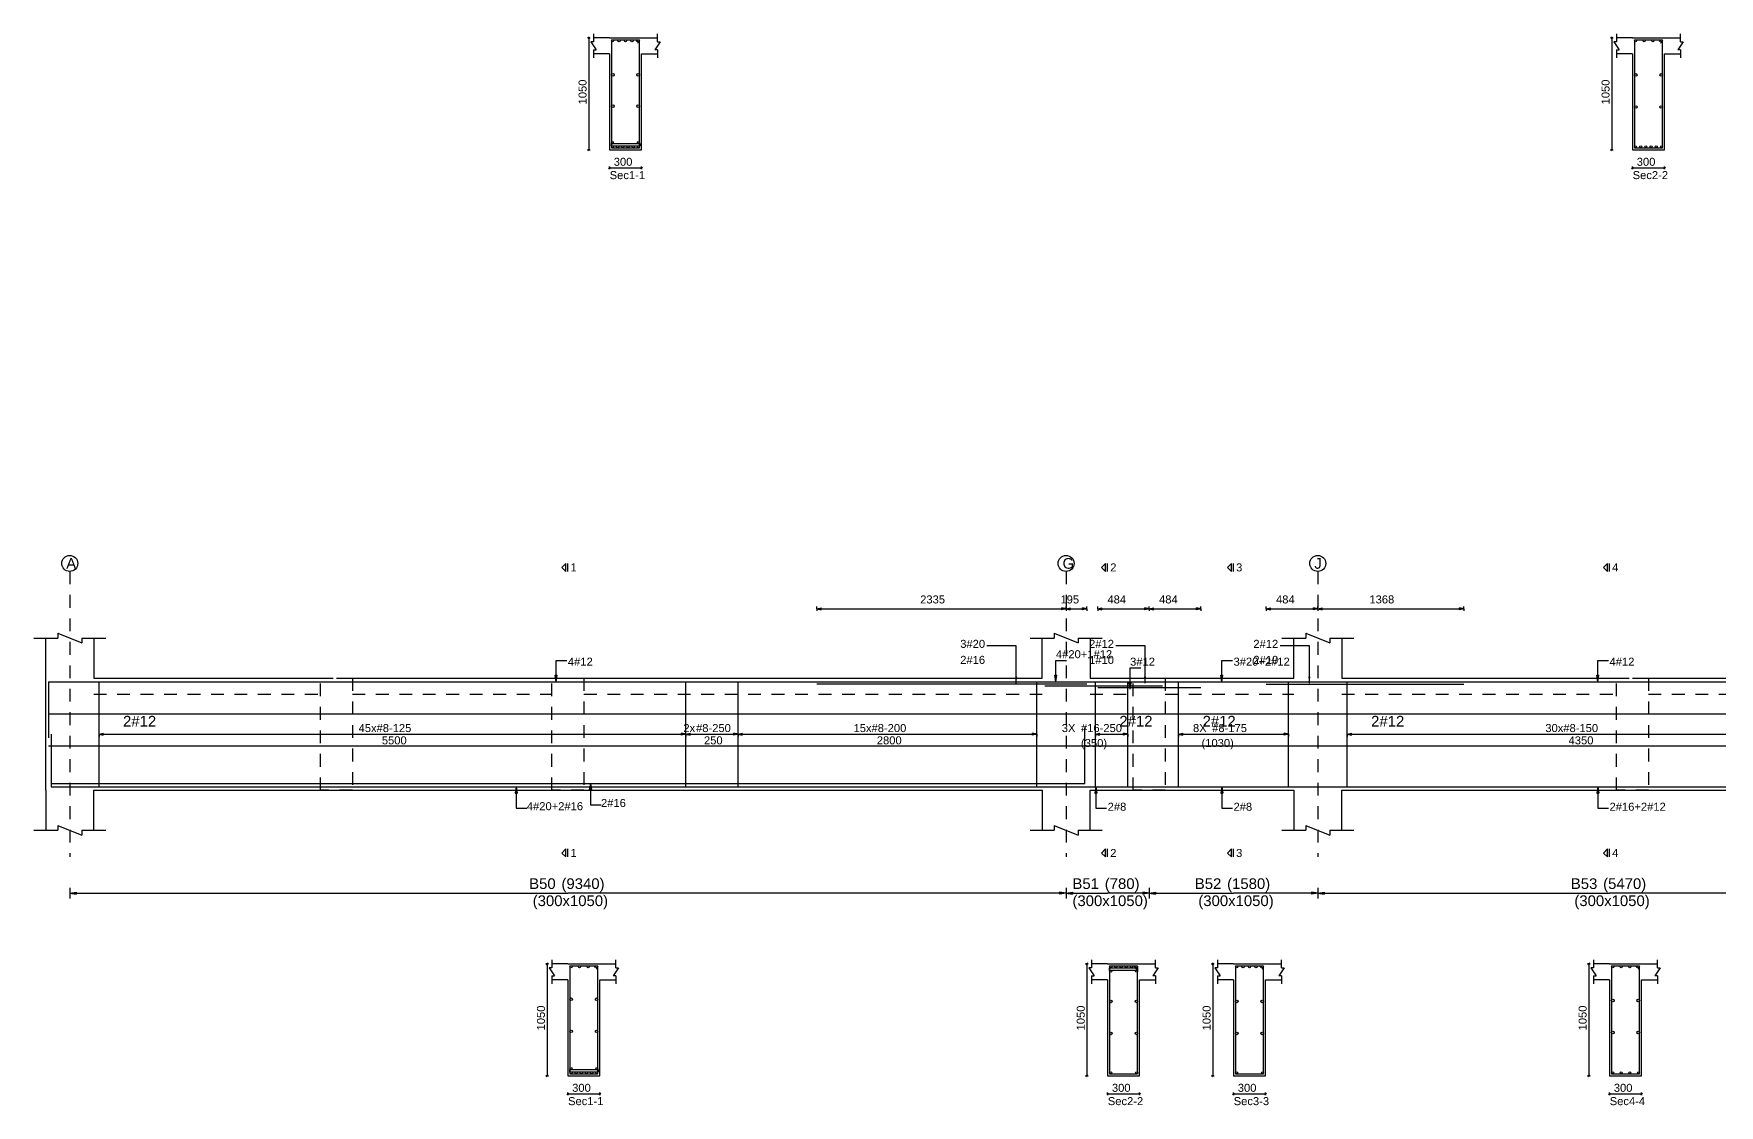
# Model space of a CAD drawing. Extents: x 0 to 98, y 3 to 248.
# Drawn here: x 0.66 to 16.46, y 173.59 to 183.63 of the extents above; entities that cross this region are included whole.
import ezdxf

# ---------------------------------------------------------------- set-up
doc = ezdxf.new("R2010")
doc.units = 0
doc.linetypes.add('ACAD_ISO02W100', pattern=[15, 12, -3])
for name, color, linetype in [('Axisline', 1, 'CONTINUOUS'), ('Axisline_Name', 2, 'CONTINUOUS'), ('Beam_bottombarlabeling', 2, 'CONTINUOUS'), ('Beam_Cross_Label', 4, 'CONTINUOUS'), ('Beam_CrossSection', 2, 'CONTINUOUS'), ('Beam_Dimensions_LS', 3, 'CONTINUOUS'), ('Beam_NameLS', 6, 'CONTINUOUS'), ('Beam_topbarsLabeling', 2, 'CONTINUOUS'), ('dim_all', 7, 'CONTINUOUS'), ('Extra_Topsteel_Labeling', 2, 'CONTINUOUS'), ('Extrabars', 7, 'CONTINUOUS'), ('Longsection', 2, 'CONTINUOUS'), ('main_botbars', 4, 'CONTINUOUS'), ('main_topbars', 4, 'CONTINUOUS'), ('SecondaryBeam', 2, 'CONTINUOUS'), ('SectionLine', 4, 'CONTINUOUS'), ('Sidefacebar', 140, 'CONTINUOUS'), ('Slabline', 253, 'CONTINUOUS'), ('Spacerbar', 7, 'CONTINUOUS'), ('span_dim', 7, 'CONTINUOUS'), ('spanline', 7, 'CONTINUOUS'), ('Stirrup_bar', 1, 'CONTINUOUS'), ('Stirrup_Dia_Spacing', 2, 'CONTINUOUS'), ('Stirrup_Length', 7, 'CONTINUOUS'), ('Stirrup_Numbers', 2, 'CONTINUOUS')]:
    doc.layers.add(name, color=color, linetype=linetype)
doc.styles.add('STRUDS_Arial', font='ARIAL.TTF', dxfattribs={"height": 0.04})

msp = doc.modelspace()

# ---------------------------------------------------------------- linework, layer by layer
at = {"layer": 'Axisline', "linetype": 'ACAD_ISO02W100', "ltscale": 0.01}
for p, q in [((1, 178.593), (1, 175.918)), ((10.34, 178.593), (10.34, 175.918)), ((12.7, 178.593), (12.7, 175.918))]:
    msp.add_line(p, q, dxfattribs=at)
at = {"layer": 'Axisline'}
for centre in [(1, 178.668), (10.34, 178.668), (12.7, 178.668)]:
    msp.add_circle(centre, 0.075, dxfattribs=at)
at = {"layer": 'Beam_bottombarlabeling'}
for p, q in [((5.185, 176.576), (5.175, 176.516)), ((5.175, 176.516), (5.195, 176.516)), ((5.185, 176.576), (5.185, 176.376)), ((5.185, 176.576), (5.195, 176.516)), ((5.8805, 176.606), (5.8705, 176.546)), ((5.8705, 176.546), (5.8905, 176.546)), ((5.8805, 176.606), (5.8805, 176.406)), ((5.8805, 176.606), (5.8905, 176.546)), ((10.62, 176.576), (10.61, 176.516)), ((10.61, 176.516), (10.63, 176.516)), ((10.62, 176.576), (10.62, 176.376)), ((10.62, 176.576), (10.63, 176.516)), ((11.8, 176.576), (11.79, 176.516)), ((11.79, 176.516), (11.81, 176.516)), ((11.8, 176.576), (11.8, 176.376)), ((11.8, 176.576), (11.81, 176.516)), ((15.325, 176.576), (15.315, 176.516)), ((15.315, 176.516), (15.335, 176.516)), ((15.325, 176.576), (15.325, 176.376)), ((15.325, 176.576), (15.335, 176.516)), ((5.185, 176.376), (5.285, 176.376)), ((5.8805, 176.406), (5.9805, 176.406)), ((10.62, 176.376), (10.72, 176.376)), ((11.8, 176.376), (11.9, 176.376)), ((15.325, 176.376), (15.425, 176.376))]:
    msp.add_line(p, q, dxfattribs=at)
for points in [[(5.185, 176.576), (5.175, 176.516), (5.185, 176.576), (5.195, 176.516)], [(5.8805, 176.606), (5.8705, 176.546), (5.8805, 176.606), (5.8905, 176.546)], [(10.62, 176.576), (10.61, 176.516), (10.62, 176.576), (10.63, 176.516)], [(11.8, 176.576), (11.79, 176.516), (11.8, 176.576), (11.81, 176.516)], [(15.325, 176.576), (15.315, 176.516), (15.325, 176.576), (15.335, 176.516)]]:
    msp.add_solid(points, dxfattribs=at)
at = {"layer": 'Beam_CrossSection'}
for p, q in [((5.91, 183.63), (5.91, 183.555)), ((6.51, 183.555), (6.51, 183.63)), ((15.5, 183.63), (15.5, 183.555)), ((16.1, 183.555), (16.1, 183.63)), ((5.91, 183.555), (5.885, 183.555)), ((5.885, 183.555), (5.935, 183.48)), ((6.06, 183.593), (5.91, 183.593)), ((5.91, 183.48), (5.91, 183.405)), ((5.91, 183.48), (5.935, 183.48)), ((6.06, 183.593), (6.36, 183.593)), ((6.06, 183.593), (6.06, 183.593)), ((6.36, 183.593), (6.36, 183.593)), ((6.36, 183.593), (6.51, 183.593)), ((6.535, 183.555), (6.485, 183.48)), ((6.51, 183.48), (6.485, 183.48)), ((6.51, 183.555), (6.535, 183.555)), ((6.51, 183.48), (6.51, 183.405)), ((15.5, 183.555), (15.475, 183.555)), ((15.475, 183.555), (15.525, 183.48)), ((15.65, 183.593), (15.5, 183.593)), ((15.5, 183.48), (15.5, 183.405)), ((15.5, 183.48), (15.525, 183.48)), ((15.65, 183.593), (15.95, 183.593)), ((15.65, 183.593), (15.65, 183.593)), ((15.95, 183.593), (15.95, 183.593)), ((15.95, 183.593), (16.1, 183.593)), ((16.125, 183.555), (16.075, 183.48)), ((16.1, 183.48), (16.075, 183.48)), ((16.1, 183.555), (16.125, 183.555)), ((16.1, 183.48), (16.1, 183.405)), ((6.06, 183.443), (5.91, 183.443)), ((6.06, 183.443), (6.06, 182.543)), ((6.36, 182.543), (6.36, 183.443)), ((6.36, 183.443), (6.51, 183.443)), ((15.65, 183.443), (15.5, 183.443)), ((15.65, 183.443), (15.65, 182.543)), ((15.95, 182.543), (15.95, 183.443)), ((15.95, 183.443), (16.1, 183.443)), ((6.06, 182.543), (6.36, 182.543)), ((15.65, 182.543), (15.95, 182.543)), ((5.52, 174.955), (5.52, 174.88)), ((6.12, 174.88), (6.12, 174.955)), ((10.58, 174.955), (10.58, 174.88)), ((11.18, 174.88), (11.18, 174.955)), ((11.76, 174.955), (11.76, 174.88)), ((12.36, 174.88), (12.36, 174.955)), ((15.285, 174.955), (15.285, 174.88)), ((15.885, 174.88), (15.885, 174.955)), ((5.52, 174.88), (5.495, 174.88)), ((5.495, 174.88), (5.545, 174.805)), ((5.67, 174.918), (5.52, 174.918)), ((5.52, 174.805), (5.52, 174.73)), ((5.52, 174.805), (5.545, 174.805)), ((5.67, 174.768), (5.52, 174.768)), ((5.67, 174.918), (5.97, 174.918)), ((5.67, 174.918), (5.67, 174.918)), ((5.67, 174.768), (5.67, 173.868)), ((5.97, 174.918), (5.97, 174.918)), ((5.97, 174.918), (6.12, 174.918)), ((5.97, 173.868), (5.97, 174.768)), ((5.97, 174.768), (6.12, 174.768)), ((6.145, 174.88), (6.095, 174.805)), ((6.12, 174.805), (6.095, 174.805)), ((6.12, 174.88), (6.145, 174.88)), ((6.12, 174.805), (6.12, 174.73)), ((10.58, 174.88), (10.555, 174.88)), ((10.555, 174.88), (10.605, 174.805)), ((10.73, 174.918), (10.58, 174.918)), ((10.58, 174.805), (10.58, 174.73)), ((10.58, 174.805), (10.605, 174.805)), ((10.73, 174.768), (10.58, 174.768)), ((10.73, 174.918), (11.03, 174.918)), ((10.73, 174.918), (10.73, 174.918)), ((10.73, 174.768), (10.73, 173.868)), ((11.03, 174.918), (11.03, 174.918)), ((11.03, 174.918), (11.18, 174.918)), ((11.03, 173.868), (11.03, 174.768)), ((11.03, 174.768), (11.18, 174.768)), ((11.205, 174.88), (11.155, 174.805)), ((11.18, 174.805), (11.155, 174.805)), ((11.18, 174.88), (11.205, 174.88)), ((11.18, 174.805), (11.18, 174.73)), ((11.76, 174.88), (11.735, 174.88)), ((11.735, 174.88), (11.785, 174.805)), ((11.91, 174.918), (11.76, 174.918)), ((11.76, 174.805), (11.76, 174.73)), ((11.76, 174.805), (11.785, 174.805)), ((11.91, 174.768), (11.76, 174.768)), ((11.91, 174.918), (12.21, 174.918)), ((11.91, 174.918), (11.91, 174.918)), ((11.91, 174.768), (11.91, 173.868)), ((12.21, 174.918), (12.21, 174.918)), ((12.21, 174.918), (12.36, 174.918)), ((12.21, 173.868), (12.21, 174.768)), ((12.21, 174.768), (12.36, 174.768)), ((12.385, 174.88), (12.335, 174.805)), ((12.36, 174.805), (12.335, 174.805)), ((12.36, 174.88), (12.385, 174.88)), ((12.36, 174.805), (12.36, 174.73)), ((15.285, 174.88), (15.26, 174.88)), ((15.26, 174.88), (15.31, 174.805)), ((15.435, 174.918), (15.285, 174.918)), ((15.285, 174.805), (15.285, 174.73)), ((15.285, 174.805), (15.31, 174.805)), ((15.435, 174.768), (15.285, 174.768)), ((15.435, 174.918), (15.735, 174.918)), ((15.435, 174.918), (15.435, 174.918)), ((15.435, 174.768), (15.435, 173.868)), ((15.735, 174.918), (15.735, 174.918)), ((15.735, 174.918), (15.885, 174.918)), ((15.735, 173.868), (15.735, 174.768)), ((15.735, 174.768), (15.885, 174.768)), ((15.91, 174.88), (15.86, 174.805)), ((15.885, 174.805), (15.86, 174.805)), ((15.885, 174.88), (15.91, 174.88)), ((15.885, 174.805), (15.885, 174.73)), ((5.67, 173.868), (5.97, 173.868)), ((10.73, 173.868), (11.03, 173.868)), ((11.91, 173.868), (12.21, 173.868)), ((15.435, 173.868), (15.735, 173.868))]:
    msp.add_line(p, q, dxfattribs=at)
at = {"layer": 'Beam_topbarsLabeling'}
for p, q in [((5.56, 177.56), (5.55, 177.62)), ((5.55, 177.62), (5.57, 177.62)), ((5.56, 177.56), (5.56, 177.76)), ((5.56, 177.76), (5.66, 177.76)), ((5.56, 177.56), (5.57, 177.62)), ((5.56, 177.62), (5.565, 177.62)), ((10.245, 177.56), (10.235, 177.62)), ((10.235, 177.62), (10.255, 177.62)), ((10.245, 177.56), (10.245, 177.76)), ((10.245, 177.76), (10.345, 177.76)), ((10.245, 177.56), (10.255, 177.62)), ((10.245, 177.62), (10.25, 177.62)), ((10.9405, 177.49), (10.9405, 177.69)), ((10.9405, 177.69), (11.0405, 177.69)), ((11.8, 177.56), (11.79, 177.62)), ((11.79, 177.62), (11.81, 177.62)), ((11.8, 177.56), (11.8, 177.76)), ((11.8, 177.76), (11.9, 177.76)), ((11.8, 177.56), (11.81, 177.62)), ((11.8, 177.62), (11.805, 177.62)), ((15.325, 177.56), (15.315, 177.62)), ((15.315, 177.62), (15.335, 177.62)), ((15.325, 177.56), (15.325, 177.76)), ((15.325, 177.76), (15.425, 177.76)), ((15.325, 177.56), (15.335, 177.62)), ((15.325, 177.62), (15.33, 177.62)), ((10.9405, 177.49), (10.9305, 177.55)), ((10.9305, 177.55), (10.9505, 177.55)), ((10.9405, 177.49), (10.9505, 177.55)), ((10.9405, 177.55), (10.9455, 177.55))]:
    msp.add_line(p, q, dxfattribs=at)
for points in [[(5.56, 177.56), (5.55, 177.62), (5.56, 177.56), (5.57, 177.62)], [(10.245, 177.56), (10.235, 177.62), (10.245, 177.56), (10.255, 177.62)], [(11.8, 177.56), (11.79, 177.62), (11.8, 177.56), (11.81, 177.62)], [(15.325, 177.56), (15.315, 177.62), (15.325, 177.56), (15.335, 177.62)], [(10.9405, 177.49), (10.9305, 177.55), (10.9405, 177.49), (10.9505, 177.55)]]:
    msp.add_solid(points, dxfattribs=at)
at = {"layer": 'dim_all'}
for p, q in [((5.865, 183.593), (5.8525, 183.593)), ((5.865, 183.593), (5.8562, 183.584)), ((5.865, 183.593), (5.8738, 183.601)), ((5.865, 183.593), (5.8775, 183.593)), ((5.865, 183.593), (5.865, 182.543)), ((15.455, 183.593), (15.4425, 183.593)), ((15.455, 183.593), (15.4462, 183.584)), ((15.455, 183.593), (15.4638, 183.601)), ((15.455, 183.593), (15.4675, 183.593)), ((15.455, 183.593), (15.455, 182.543)), ((5.865, 182.543), (5.8525, 182.543)), ((5.865, 182.543), (5.8562, 182.534)), ((5.865, 182.543), (5.8738, 182.551)), ((5.865, 182.543), (5.8775, 182.543)), ((15.455, 182.543), (15.4425, 182.543)), ((15.455, 182.543), (15.4462, 182.534)), ((15.455, 182.543), (15.4638, 182.551)), ((15.455, 182.543), (15.4675, 182.543)), ((6.06, 182.373), (6.0512, 182.364)), ((6.06, 182.373), (6.06, 182.385)), ((6.06, 182.373), (6.0688, 182.381)), ((6.06, 182.373), (6.06, 182.36)), ((6.06, 182.373), (6.36, 182.373)), ((6.36, 182.373), (6.3512, 182.364)), ((6.36, 182.373), (6.36, 182.385)), ((6.36, 182.373), (6.3688, 182.381)), ((6.36, 182.373), (6.36, 182.36)), ((15.65, 182.373), (15.6412, 182.364)), ((15.65, 182.373), (15.65, 182.385)), ((15.65, 182.373), (15.6588, 182.381)), ((15.65, 182.373), (15.65, 182.36)), ((15.65, 182.373), (15.95, 182.373)), ((15.95, 182.373), (15.9412, 182.364)), ((15.95, 182.373), (15.95, 182.385)), ((15.95, 182.373), (15.9588, 182.381)), ((15.95, 182.373), (15.95, 182.36)), ((8.005, 178.243), (8.005, 178.263)), ((8.005, 178.243), (8.005, 178.263)), ((8.005, 178.243), (8.005, 178.255)), ((8.005, 178.243), (8.005, 178.255)), ((8.005, 178.243), (8.005, 178.255)), ((8.005, 178.243), (8.005, 178.255)), ((8.005, 178.243), (8.045, 178.253)), ((8.005, 178.243), (8.045, 178.253)), ((8.005, 178.243), (8.005, 178.223)), ((8.005, 178.243), (8.045, 178.233)), ((8.005, 178.243), (8.005, 178.23)), ((8.005, 178.243), (8.005, 178.23)), ((8.005, 178.243), (10.535, 178.243)), ((8.005, 178.243), (8.005, 178.223)), ((8.005, 178.243), (8.045, 178.233)), ((8.005, 178.243), (8.005, 178.23)), ((8.005, 178.243), (8.005, 178.23)), ((8.005, 178.243), (10.535, 178.243)), ((8.045, 178.233), (8.045, 178.253)), ((8.045, 178.233), (8.045, 178.253)), ((10.34, 178.243), (10.3, 178.253)), ((10.3, 178.233), (10.3, 178.253)), ((10.34, 178.243), (10.3, 178.253)), ((10.3, 178.233), (10.3, 178.253)), ((10.34, 178.243), (10.3, 178.253)), ((10.3, 178.233), (10.3, 178.253)), ((10.34, 178.243), (10.3, 178.253)), ((10.3, 178.233), (10.3, 178.253)), ((10.34, 178.243), (10.3, 178.233)), ((10.34, 178.243), (10.3, 178.233)), ((10.34, 178.243), (10.3, 178.233)), ((10.34, 178.243), (10.3, 178.233)), ((10.34, 178.243), (10.34, 178.263)), ((10.34, 178.243), (10.34, 178.263)), ((10.34, 178.243), (10.34, 178.263)), ((10.34, 178.243), (10.34, 178.263)), ((10.34, 178.243), (10.34, 178.263)), ((10.34, 178.243), (10.34, 178.263)), ((10.34, 178.243), (10.34, 178.263)), ((10.34, 178.243), (10.34, 178.263)), ((10.34, 178.243), (10.34, 178.255)), ((10.34, 178.243), (10.34, 178.255)), ((10.34, 178.243), (10.34, 178.255)), ((10.34, 178.243), (10.34, 178.255)), ((10.34, 178.243), (10.34, 178.255)), ((10.34, 178.243), (10.34, 178.255)), ((10.34, 178.243), (10.34, 178.255)), ((10.34, 178.243), (10.34, 178.255)), ((10.34, 178.243), (10.38, 178.253)), ((10.34, 178.243), (10.38, 178.253)), ((10.34, 178.243), (10.38, 178.253)), ((10.34, 178.243), (10.38, 178.253)), ((10.34, 178.243), (10.34, 178.223)), ((10.34, 178.243), (10.38, 178.233)), ((10.34, 178.243), (10.34, 178.223)), ((10.34, 178.243), (10.34, 178.23)), ((10.34, 178.243), (10.34, 178.23)), ((10.34, 178.243), (10.34, 178.23)), ((10.34, 178.243), (10.34, 178.23)), ((10.34, 178.243), (10.34, 178.243)), ((10.34, 178.243), (10.34, 178.223)), ((10.34, 178.243), (10.38, 178.233)), ((10.34, 178.243), (10.34, 178.223)), ((10.34, 178.243), (10.34, 178.223)), ((10.34, 178.243), (10.38, 178.233)), ((10.34, 178.243), (10.34, 178.223)), ((10.34, 178.243), (10.34, 178.23)), ((10.34, 178.243), (10.34, 178.23)), ((10.34, 178.243), (10.34, 178.23)), ((10.34, 178.243), (10.34, 178.23)), ((10.34, 178.243), (10.34, 178.243)), ((10.34, 178.243), (10.34, 178.223)), ((10.34, 178.243), (10.38, 178.233)), ((10.34, 178.243), (10.34, 178.223)), ((10.38, 178.233), (10.38, 178.253)), ((10.38, 178.233), (10.38, 178.253)), ((10.38, 178.233), (10.38, 178.253)), ((10.38, 178.233), (10.38, 178.253)), ((10.535, 178.243), (10.495, 178.253)), ((10.495, 178.233), (10.495, 178.253)), ((10.535, 178.243), (10.495, 178.253)), ((10.495, 178.233), (10.495, 178.253)), ((10.535, 178.243), (10.495, 178.233)), ((10.535, 178.243), (10.495, 178.233)), ((10.535, 178.243), (10.535, 178.263)), ((10.535, 178.243), (10.535, 178.263)), ((10.535, 178.243), (10.535, 178.255)), ((10.535, 178.243), (10.535, 178.255)), ((10.535, 178.243), (10.535, 178.255)), ((10.535, 178.243), (10.535, 178.255)), ((10.535, 178.243), (10.535, 178.223)), ((10.535, 178.243), (10.535, 178.23)), ((10.535, 178.243), (10.535, 178.23)), ((10.535, 178.243), (10.535, 178.223)), ((10.535, 178.243), (10.535, 178.23)), ((10.535, 178.243), (10.535, 178.23)), ((10.6365, 178.243), (10.6365, 178.263)), ((10.6365, 178.243), (10.6365, 178.263)), ((10.6365, 178.243), (10.6365, 178.255)), ((10.6365, 178.243), (10.6365, 178.255)), ((10.6365, 178.243), (10.6365, 178.255)), ((10.6365, 178.243), (10.6365, 178.255)), ((10.6365, 178.243), (10.6765, 178.253)), ((10.6365, 178.243), (10.6765, 178.253)), ((10.6365, 178.243), (10.6365, 178.223)), ((10.6365, 178.243), (10.6765, 178.233)), ((10.6365, 178.243), (10.6365, 178.23)), ((10.6365, 178.243), (10.6365, 178.23)), ((10.6365, 178.243), (11.6036, 178.243)), ((10.6365, 178.243), (10.6365, 178.223)), ((10.6365, 178.243), (10.6765, 178.233)), ((10.6365, 178.243), (10.6365, 178.23)), ((10.6365, 178.243), (10.6365, 178.23)), ((10.6365, 178.243), (11.6036, 178.243)), ((10.6765, 178.233), (10.6765, 178.253)), ((10.6765, 178.233), (10.6765, 178.253)), ((11.12, 178.243), (11.08, 178.253)), ((11.08, 178.233), (11.08, 178.253)), ((11.12, 178.243), (11.08, 178.253)), ((11.08, 178.233), (11.08, 178.253)), ((11.12, 178.243), (11.08, 178.253)), ((11.08, 178.233), (11.08, 178.253)), ((11.12, 178.243), (11.08, 178.253)), ((11.08, 178.233), (11.08, 178.253)), ((11.12, 178.243), (11.08, 178.233)), ((11.12, 178.243), (11.08, 178.233)), ((11.12, 178.243), (11.08, 178.233)), ((11.12, 178.243), (11.08, 178.233)), ((11.12, 178.243), (11.12, 178.263)), ((11.12, 178.243), (11.12, 178.263)), ((11.12, 178.243), (11.12, 178.263)), ((11.12, 178.243), (11.12, 178.263)), ((11.12, 178.243), (11.12, 178.263)), ((11.12, 178.243), (11.12, 178.263)), ((11.12, 178.243), (11.12, 178.263)), ((11.12, 178.243), (11.12, 178.263)), ((11.12, 178.243), (11.12, 178.255)), ((11.12, 178.243), (11.12, 178.255)), ((11.12, 178.243), (11.12, 178.255)), ((11.12, 178.243), (11.12, 178.255)), ((11.12, 178.243), (11.12, 178.255)), ((11.12, 178.243), (11.12, 178.255)), ((11.12, 178.243), (11.12, 178.255)), ((11.12, 178.243), (11.12, 178.255)), ((11.12, 178.243), (11.16, 178.253)), ((11.12, 178.243), (11.16, 178.253)), ((11.12, 178.243), (11.16, 178.253)), ((11.12, 178.243), (11.16, 178.253)), ((11.12, 178.243), (11.12, 178.223)), ((11.12, 178.243), (11.16, 178.233)), ((11.12, 178.243), (11.12, 178.223)), ((11.12, 178.243), (11.12, 178.23)), ((11.12, 178.243), (11.12, 178.23)), ((11.12, 178.243), (11.12, 178.23)), ((11.12, 178.243), (11.12, 178.23)), ((11.12, 178.243), (11.12, 178.243)), ((11.12, 178.243), (11.12, 178.223)), ((11.12, 178.243), (11.16, 178.233)), ((11.12, 178.243), (11.12, 178.223)), ((11.12, 178.243), (11.12, 178.223)), ((11.12, 178.243), (11.16, 178.233)), ((11.12, 178.243), (11.12, 178.223)), ((11.12, 178.243), (11.12, 178.23)), ((11.12, 178.243), (11.12, 178.23)), ((11.12, 178.243), (11.12, 178.23)), ((11.12, 178.243), (11.12, 178.23)), ((11.12, 178.243), (11.12, 178.243)), ((11.12, 178.243), (11.12, 178.223)), ((11.12, 178.243), (11.16, 178.233)), ((11.12, 178.243), (11.12, 178.223)), ((11.16, 178.233), (11.16, 178.253)), ((11.16, 178.233), (11.16, 178.253)), ((11.16, 178.233), (11.16, 178.253)), ((11.16, 178.233), (11.16, 178.253)), ((11.6036, 178.243), (11.5636, 178.253)), ((11.5636, 178.233), (11.5636, 178.253)), ((11.6036, 178.243), (11.5636, 178.253)), ((11.5636, 178.233), (11.5636, 178.253)), ((11.6036, 178.243), (11.5636, 178.233)), ((11.6036, 178.243), (11.5636, 178.233)), ((11.6036, 178.243), (11.6036, 178.263)), ((11.6036, 178.243), (11.6036, 178.263)), ((11.6036, 178.243), (11.6036, 178.255)), ((11.6036, 178.243), (11.6036, 178.255)), ((11.6036, 178.243), (11.6036, 178.255)), ((11.6036, 178.243), (11.6036, 178.255)), ((11.6036, 178.243), (11.6036, 178.223)), ((11.6036, 178.243), (11.6036, 178.23)), ((11.6036, 178.243), (11.6036, 178.23)), ((11.6036, 178.243), (11.6036, 178.223)), ((11.6036, 178.243), (11.6036, 178.23)), ((11.6036, 178.243), (11.6036, 178.23)), ((12.2165, 178.243), (12.2165, 178.263)), ((12.2165, 178.243), (12.2165, 178.263)), ((12.2165, 178.243), (12.2165, 178.255)), ((12.2165, 178.243), (12.2165, 178.255)), ((12.2165, 178.243), (12.2165, 178.255)), ((12.2165, 178.243), (12.2165, 178.255)), ((12.2165, 178.243), (12.2565, 178.253)), ((12.2165, 178.243), (12.2565, 178.253)), ((12.2165, 178.243), (12.2165, 178.223)), ((12.2165, 178.243), (12.2565, 178.233)), ((12.2165, 178.243), (12.2165, 178.23)), ((12.2165, 178.243), (12.2165, 178.23)), ((12.2165, 178.243), (14.0675, 178.243)), ((12.2165, 178.243), (12.2165, 178.223)), ((12.2165, 178.243), (12.2565, 178.233)), ((12.2165, 178.243), (12.2165, 178.23)), ((12.2165, 178.243), (12.2165, 178.23)), ((12.2165, 178.243), (14.0675, 178.243)), ((12.2565, 178.233), (12.2565, 178.253)), ((12.2565, 178.233), (12.2565, 178.253)), ((12.7, 178.243), (12.66, 178.253)), ((12.66, 178.233), (12.66, 178.253)), ((12.7, 178.243), (12.66, 178.253)), ((12.66, 178.233), (12.66, 178.253)), ((12.7, 178.243), (12.66, 178.253)), ((12.66, 178.233), (12.66, 178.253)), ((12.7, 178.243), (12.66, 178.253)), ((12.66, 178.233), (12.66, 178.253)), ((12.7, 178.243), (12.66, 178.233)), ((12.7, 178.243), (12.66, 178.233)), ((12.7, 178.243), (12.66, 178.233)), ((12.7, 178.243), (12.66, 178.233)), ((12.7, 178.243), (12.7, 178.263)), ((12.7, 178.243), (12.7, 178.263)), ((12.7, 178.243), (12.7, 178.263)), ((12.7, 178.243), (12.7, 178.263)), ((12.7, 178.243), (12.7, 178.263)), ((12.7, 178.243), (12.7, 178.263)), ((12.7, 178.243), (12.7, 178.263)), ((12.7, 178.243), (12.7, 178.263)), ((12.7, 178.243), (12.7, 178.255)), ((12.7, 178.243), (12.7, 178.255)), ((12.7, 178.243), (12.7, 178.255)), ((12.7, 178.243), (12.7, 178.255)), ((12.7, 178.243), (12.7, 178.255)), ((12.7, 178.243), (12.7, 178.255)), ((12.7, 178.243), (12.7, 178.255)), ((12.7, 178.243), (12.7, 178.255)), ((12.7, 178.243), (12.74, 178.253)), ((12.7, 178.243), (12.74, 178.253)), ((12.7, 178.243), (12.74, 178.253)), ((12.7, 178.243), (12.74, 178.253)), ((12.7, 178.243), (12.7, 178.223)), ((12.7, 178.243), (12.74, 178.233)), ((12.7, 178.243), (12.7, 178.223)), ((12.7, 178.243), (12.7, 178.23)), ((12.7, 178.243), (12.7, 178.23)), ((12.7, 178.243), (12.7, 178.23)), ((12.7, 178.243), (12.7, 178.23)), ((12.7, 178.243), (12.7, 178.243)), ((12.7, 178.243), (12.7, 178.223)), ((12.7, 178.243), (12.74, 178.233)), ((12.7, 178.243), (12.7, 178.223)), ((12.7, 178.243), (12.7, 178.223)), ((12.7, 178.243), (12.74, 178.233)), ((12.7, 178.243), (12.7, 178.223)), ((12.7, 178.243), (12.7, 178.23)), ((12.7, 178.243), (12.7, 178.23)), ((12.7, 178.243), (12.7, 178.23)), ((12.7, 178.243), (12.7, 178.23)), ((12.7, 178.243), (12.7, 178.243)), ((12.7, 178.243), (12.7, 178.223)), ((12.7, 178.243), (12.74, 178.233)), ((12.7, 178.243), (12.7, 178.223)), ((12.74, 178.233), (12.74, 178.253)), ((12.74, 178.233), (12.74, 178.253)), ((12.74, 178.233), (12.74, 178.253)), ((12.74, 178.233), (12.74, 178.253)), ((14.0675, 178.243), (14.0275, 178.253)), ((14.0275, 178.233), (14.0275, 178.253)), ((14.0675, 178.243), (14.0275, 178.253)), ((14.0275, 178.233), (14.0275, 178.253)), ((14.0675, 178.243), (14.0275, 178.233)), ((14.0675, 178.243), (14.0275, 178.233)), ((14.0675, 178.243), (14.0675, 178.263)), ((14.0675, 178.243), (14.0675, 178.263)), ((14.0675, 178.243), (14.0675, 178.255)), ((14.0675, 178.243), (14.0675, 178.255)), ((14.0675, 178.243), (14.0675, 178.255)), ((14.0675, 178.243), (14.0675, 178.255)), ((14.0675, 178.243), (14.0675, 178.223)), ((14.0675, 178.243), (14.0675, 178.23)), ((14.0675, 178.243), (14.0675, 178.23)), ((14.0675, 178.243), (14.0675, 178.223)), ((14.0675, 178.243), (14.0675, 178.23)), ((14.0675, 178.243), (14.0675, 178.23)), ((5.475, 174.918), (5.4838, 174.926)), ((10.535, 174.918), (10.5438, 174.926)), ((11.715, 174.918), (11.7238, 174.926)), ((15.24, 174.918), (15.2488, 174.926)), ((5.475, 174.918), (5.4625, 174.918)), ((5.475, 174.918), (5.4662, 174.909)), ((5.475, 174.918), (5.4875, 174.918)), ((5.475, 174.918), (5.475, 173.868)), ((10.535, 174.918), (10.5225, 174.918)), ((10.535, 174.918), (10.5262, 174.909)), ((10.535, 174.918), (10.5475, 174.918)), ((10.535, 174.918), (10.535, 173.868)), ((11.715, 174.918), (11.7025, 174.918)), ((11.715, 174.918), (11.7062, 174.909)), ((11.715, 174.918), (11.7275, 174.918)), ((11.715, 174.918), (11.715, 173.868)), ((15.24, 174.918), (15.2275, 174.918)), ((15.24, 174.918), (15.2312, 174.909)), ((15.24, 174.918), (15.2525, 174.918)), ((15.24, 174.918), (15.24, 173.868)), ((5.475, 173.868), (5.4625, 173.868)), ((5.475, 173.868), (5.4662, 173.859)), ((5.475, 173.868), (5.4838, 173.876)), ((5.475, 173.868), (5.4875, 173.868)), ((10.535, 173.868), (10.5225, 173.868)), ((10.535, 173.868), (10.5262, 173.859)), ((10.535, 173.868), (10.5438, 173.876)), ((10.535, 173.868), (10.5475, 173.868)), ((11.715, 173.868), (11.7025, 173.868)), ((11.715, 173.868), (11.7062, 173.859)), ((11.715, 173.868), (11.7238, 173.876)), ((11.715, 173.868), (11.7275, 173.868)), ((15.24, 173.868), (15.2275, 173.868)), ((15.24, 173.868), (15.2312, 173.859)), ((15.24, 173.868), (15.2488, 173.876)), ((15.24, 173.868), (15.2525, 173.868)), ((5.67, 173.698), (5.6612, 173.689)), ((5.67, 173.698), (5.67, 173.71)), ((5.67, 173.698), (5.6788, 173.706)), ((5.67, 173.698), (5.67, 173.685)), ((5.67, 173.698), (5.97, 173.698)), ((5.97, 173.698), (5.9612, 173.689)), ((5.97, 173.698), (5.97, 173.71)), ((5.97, 173.698), (5.9788, 173.706)), ((5.97, 173.698), (5.97, 173.685)), ((10.73, 173.698), (10.7212, 173.689)), ((10.73, 173.698), (10.73, 173.71)), ((10.73, 173.698), (10.7388, 173.706)), ((10.73, 173.698), (10.73, 173.685)), ((10.73, 173.698), (11.03, 173.698)), ((11.03, 173.698), (11.0212, 173.689)), ((11.03, 173.698), (11.03, 173.71)), ((11.03, 173.698), (11.0388, 173.706)), ((11.03, 173.698), (11.03, 173.685)), ((11.91, 173.698), (11.9012, 173.689)), ((11.91, 173.698), (11.91, 173.71)), ((11.91, 173.698), (11.9188, 173.706)), ((11.91, 173.698), (11.91, 173.685)), ((11.91, 173.698), (12.21, 173.698)), ((12.21, 173.698), (12.2012, 173.689)), ((12.21, 173.698), (12.21, 173.71)), ((12.21, 173.698), (12.2188, 173.706)), ((12.21, 173.698), (12.21, 173.685)), ((15.435, 173.698), (15.4262, 173.689)), ((15.435, 173.698), (15.435, 173.71)), ((15.435, 173.698), (15.4438, 173.706)), ((15.435, 173.698), (15.435, 173.685)), ((15.435, 173.698), (15.735, 173.698)), ((15.735, 173.698), (15.7262, 173.689)), ((15.735, 173.698), (15.735, 173.71)), ((15.735, 173.698), (15.7438, 173.706)), ((15.735, 173.698), (15.735, 173.685))]:
    msp.add_line(p, q, dxfattribs=at)
for points in [[(8.005, 178.243), (8.045, 178.253), (8.005, 178.243), (8.045, 178.233)], [(8.005, 178.243), (8.045, 178.253), (8.005, 178.243), (8.045, 178.233)], [(10.34, 178.243), (10.3, 178.253), (10.34, 178.243), (10.3, 178.233)], [(10.34, 178.243), (10.3, 178.253), (10.34, 178.243), (10.3, 178.233)], [(10.34, 178.243), (10.3, 178.253), (10.34, 178.243), (10.3, 178.233)], [(10.34, 178.243), (10.3, 178.253), (10.34, 178.243), (10.3, 178.233)], [(10.34, 178.243), (10.38, 178.253), (10.34, 178.243), (10.38, 178.233)], [(10.34, 178.243), (10.38, 178.253), (10.34, 178.243), (10.38, 178.233)], [(10.34, 178.243), (10.38, 178.253), (10.34, 178.243), (10.38, 178.233)], [(10.34, 178.243), (10.38, 178.253), (10.34, 178.243), (10.38, 178.233)], [(10.535, 178.243), (10.495, 178.253), (10.535, 178.243), (10.495, 178.233)], [(10.535, 178.243), (10.495, 178.253), (10.535, 178.243), (10.495, 178.233)], [(10.6365, 178.243), (10.6765, 178.253), (10.6365, 178.243), (10.6765, 178.233)], [(10.6365, 178.243), (10.6765, 178.253), (10.6365, 178.243), (10.6765, 178.233)], [(11.12, 178.243), (11.08, 178.253), (11.12, 178.243), (11.08, 178.233)], [(11.12, 178.243), (11.08, 178.253), (11.12, 178.243), (11.08, 178.233)], [(11.12, 178.243), (11.08, 178.253), (11.12, 178.243), (11.08, 178.233)], [(11.12, 178.243), (11.08, 178.253), (11.12, 178.243), (11.08, 178.233)], [(11.12, 178.243), (11.16, 178.253), (11.12, 178.243), (11.16, 178.233)], [(11.12, 178.243), (11.16, 178.253), (11.12, 178.243), (11.16, 178.233)], [(11.12, 178.243), (11.16, 178.253), (11.12, 178.243), (11.16, 178.233)], [(11.12, 178.243), (11.16, 178.253), (11.12, 178.243), (11.16, 178.233)], [(11.6036, 178.243), (11.5636, 178.253), (11.6036, 178.243), (11.5636, 178.233)], [(11.6036, 178.243), (11.5636, 178.253), (11.6036, 178.243), (11.5636, 178.233)], [(12.2165, 178.243), (12.2565, 178.253), (12.2165, 178.243), (12.2565, 178.233)], [(12.2165, 178.243), (12.2565, 178.253), (12.2165, 178.243), (12.2565, 178.233)], [(12.7, 178.243), (12.66, 178.253), (12.7, 178.243), (12.66, 178.233)], [(12.7, 178.243), (12.66, 178.253), (12.7, 178.243), (12.66, 178.233)], [(12.7, 178.243), (12.66, 178.253), (12.7, 178.243), (12.66, 178.233)], [(12.7, 178.243), (12.66, 178.253), (12.7, 178.243), (12.66, 178.233)], [(12.7, 178.243), (12.74, 178.253), (12.7, 178.243), (12.74, 178.233)], [(12.7, 178.243), (12.74, 178.253), (12.7, 178.243), (12.74, 178.233)], [(12.7, 178.243), (12.74, 178.253), (12.7, 178.243), (12.74, 178.233)], [(12.7, 178.243), (12.74, 178.253), (12.7, 178.243), (12.74, 178.233)], [(14.0675, 178.243), (14.0275, 178.253), (14.0675, 178.243), (14.0275, 178.233)], [(14.0675, 178.243), (14.0275, 178.253), (14.0675, 178.243), (14.0275, 178.233)]]:
    msp.add_solid(points, dxfattribs=at)
at = {"layer": 'Extra_Topsteel_Labeling'}
for p, q in [((9.873, 177.897), (9.598, 177.897)), ((9.873, 177.547), (9.873, 177.897)), ((11.081, 177.897), (10.806, 177.897)), ((11.081, 177.547), (11.081, 177.897)), ((12.621, 177.897), (12.346, 177.897)), ((12.621, 177.547), (12.621, 177.897))]:
    msp.add_line(p, q, dxfattribs=at)
for points in [[(9.873, 177.547), (9.863, 177.607), (9.873, 177.547), (9.883, 177.607)], [(11.081, 177.547), (11.071, 177.607), (11.081, 177.547), (11.091, 177.607)], [(12.621, 177.547), (12.611, 177.607), (12.621, 177.547), (12.631, 177.607)]]:
    msp.add_solid(points, dxfattribs=at)
at = {"layer": 'Extrabars'}
for p, q in [((10.535, 177.537), (8.005, 177.537)), ((10.535, 177.537), (8.005, 177.537)), ((11.6036, 177.503), (10.6365, 177.503)), ((11.6036, 177.503), (10.6365, 177.503)), ((14.0675, 177.533), (12.2165, 177.533)), ((14.0675, 177.533), (12.2165, 177.533))]:
    msp.add_line(p, q, dxfattribs=at)
at = {"layer": 'Longsection'}
for p, q in [((0.6625, 177.968), (0.775, 177.968)), ((0.6625, 177.968), (0.8875, 177.968)), ((0.775, 177.593), (0.775, 177.968)), ((0.8875, 178.013), (0.8875, 177.968)), ((0.8875, 178.013), (1.1125, 177.923)), ((1.1125, 177.968), (1.1125, 177.923)), ((1.1125, 177.968), (1.3375, 177.968)), ((1.225, 177.968), (1.225, 177.593)), ((10.0025, 177.968), (10.115, 177.968)), ((10.0025, 177.968), (10.2275, 177.968)), ((10.115, 177.593), (10.115, 177.968)), ((10.2275, 178.013), (10.2275, 177.968)), ((10.2275, 178.013), (10.4525, 177.923)), ((10.4525, 177.968), (10.4525, 177.923)), ((10.4525, 177.968), (10.6775, 177.968)), ((10.565, 177.968), (10.565, 177.593)), ((12.3625, 177.968), (12.475, 177.968)), ((12.3625, 177.968), (12.5875, 177.968)), ((12.475, 177.593), (12.475, 177.968)), ((12.5875, 178.013), (12.5875, 177.968)), ((12.5875, 178.013), (12.8125, 177.923)), ((12.8125, 177.968), (12.8125, 177.923)), ((12.8125, 177.968), (13.0375, 177.968)), ((12.925, 177.968), (12.925, 177.593)), ((0.775, 176.543), (0.775, 177.593)), ((1, 177.593), (1, 177.593)), ((1.225, 177.593), (3.35, 177.593)), ((3.5, 177.593), (5.82, 177.593)), ((5.67, 177.593), (10.115, 177.593)), ((10.565, 177.593), (11.27, 177.593)), ((11.12, 177.593), (12.475, 177.593)), ((12.925, 177.593), (15.5, 177.593)), ((15.65, 177.593), (17.945, 177.593)), ((0.775, 176.543), (0.775, 176.168)), ((1.225, 176.168), (1.225, 176.543)), ((1.225, 176.543), (3.35, 176.543)), ((3.35, 176.543), (5.82, 176.543)), ((5.52, 176.543), (10.115, 176.543)), ((10.115, 176.543), (10.115, 176.168)), ((10.565, 176.168), (10.565, 176.543)), ((10.565, 176.543), (10.97, 176.543)), ((10.97, 176.543), (12.475, 176.543)), ((12.475, 176.543), (12.475, 176.168)), ((12.925, 176.168), (12.925, 176.543)), ((12.925, 176.543), (15.5, 176.543)), ((15.5, 176.543), (17.945, 176.543)), ((0.8875, 176.213), (0.8875, 176.168)), ((0.8875, 176.213), (1.1125, 176.123)), ((10.2275, 176.213), (10.2275, 176.168)), ((10.2275, 176.213), (10.4525, 176.123)), ((12.5875, 176.213), (12.5875, 176.168)), ((12.5875, 176.213), (12.8125, 176.123)), ((0.6625, 176.168), (0.775, 176.168)), ((0.6625, 176.168), (0.8875, 176.168)), ((1.1125, 176.168), (1.1125, 176.123)), ((1.1125, 176.168), (1.3375, 176.168)), ((10.0025, 176.168), (10.115, 176.168)), ((10.0025, 176.168), (10.2275, 176.168)), ((10.4525, 176.168), (10.4525, 176.123)), ((10.4525, 176.168), (10.6775, 176.168)), ((12.3625, 176.168), (12.475, 176.168)), ((12.3625, 176.168), (12.5875, 176.168)), ((12.8125, 176.168), (12.8125, 176.123)), ((12.8125, 176.168), (13.0375, 176.168))]:
    msp.add_line(p, q, dxfattribs=at)
at = {"layer": 'main_botbars'}
for p, q in [((0.8, 177.56), (0.8, 177.035)), ((0.8, 177.56), (10.54, 177.56)), ((10.14, 177.56), (11.245, 177.56)), ((10.14, 177.52), (11.245, 177.52)), ((10.995, 177.56), (12.9, 177.56)), ((12.5, 177.56), (18.37, 177.56)), ((0.825, 177.068), (0.825, 176.576)), ((0.825, 177.068), (0.825, 176.606)), ((10.515, 176.606), (10.515, 177.131)), ((0.825, 176.606), (10.515, 176.606)), ((0.825, 176.576), (10.515, 176.576)), ((10.165, 176.576), (10.165, 176.576)), ((10.165, 176.576), (11.22, 176.576)), ((10.515, 176.606), (10.515, 176.606)), ((10.515, 176.576), (10.515, 176.576)), ((11.02, 176.576), (11.02, 176.576)), ((11.02, 176.576), (12.875, 176.576)), ((12.525, 176.576), (12.525, 176.576)), ((12.525, 176.576), (18.345, 176.576))]:
    msp.add_line(p, q, dxfattribs=at)
for centre in [(6.0888, 182.611), (6.0888, 182.571), (6.1372, 182.571), (6.1857, 182.571), (6.2343, 182.571), (6.2828, 182.571), (6.3312, 182.611), (6.3312, 182.571), (15.6788, 182.571), (15.7273, 182.571), (15.7758, 182.571), (15.8243, 182.571), (15.8728, 182.571), (15.9213, 182.571), (5.6988, 173.936), (5.6988, 173.896), (5.7473, 173.896), (5.7957, 173.896), (5.8442, 173.896), (5.8928, 173.896), (5.9413, 173.936), (5.9413, 173.896), (10.7588, 173.896), (11.0013, 173.896), (11.9388, 173.896), (12.1813, 173.896), (15.4638, 173.896), (15.5446, 173.896), (15.6254, 173.896), (15.7063, 173.896)]:
    msp.add_circle(centre, 0.01, dxfattribs=at)
at = {"layer": 'main_topbars'}
for centre in [(6.0888, 183.564), (6.1494, 183.564), (6.21, 183.564), (6.2706, 183.564), (6.3312, 183.564), (15.6788, 183.564), (15.7596, 183.564), (15.8404, 183.564), (15.9213, 183.564), (5.6988, 174.889), (5.7796, 174.889), (5.8604, 174.889), (5.9413, 174.889), (10.7588, 174.889), (10.7588, 174.849), (10.8073, 174.889), (10.8558, 174.889), (10.9043, 174.889), (10.9528, 174.889), (11.0013, 174.889), (11.0013, 174.849), (11.9388, 174.889), (11.9994, 174.889), (12.06, 174.889), (12.1206, 174.889), (12.1813, 174.889), (15.4638, 174.889), (15.5446, 174.889), (15.6254, 174.889), (15.7063, 174.889)]:
    msp.add_circle(centre, 0.01, dxfattribs=at)
at = {"layer": 'SecondaryBeam', "linetype": 'ACAD_ISO02W100', "ltscale": 0.01}
for p, q in [((3.35, 177.593), (3.65, 177.593)), ((3.35, 176.543), (3.35, 177.593)), ((3.65, 177.593), (3.65, 176.543)), ((5.52, 177.593), (5.82, 177.593)), ((5.52, 176.543), (5.52, 177.593)), ((5.82, 177.593), (5.82, 176.543)), ((10.97, 177.593), (11.27, 177.593)), ((10.97, 176.543), (10.97, 177.593)), ((11.27, 177.593), (11.27, 176.543)), ((15.5, 177.593), (15.8, 177.593)), ((15.5, 176.543), (15.5, 177.593)), ((15.8, 177.593), (15.8, 176.543)), ((3.65, 176.543), (3.35, 176.543)), ((5.82, 176.543), (5.52, 176.543)), ((11.27, 176.543), (10.97, 176.543)), ((15.8, 176.543), (15.5, 176.543))]:
    msp.add_line(p, q, dxfattribs=at)
at = {"layer": 'SectionLine'}
for p, q in [((5.65, 178.668), (5.6125, 178.63)), ((5.65, 178.593), (5.6125, 178.63)), ((5.65, 178.593), (5.65, 178.668)), ((5.67, 178.593), (5.67, 178.668)), ((10.71, 178.668), (10.6725, 178.63)), ((10.71, 178.593), (10.6725, 178.63)), ((10.71, 178.593), (10.71, 178.668)), ((10.73, 178.593), (10.73, 178.668)), ((11.89, 178.668), (11.8525, 178.63)), ((11.89, 178.593), (11.8525, 178.63)), ((11.89, 178.593), (11.89, 178.668)), ((11.91, 178.593), (11.91, 178.668)), ((15.415, 178.668), (15.3775, 178.63)), ((15.415, 178.593), (15.3775, 178.63)), ((15.415, 178.593), (15.415, 178.668)), ((15.435, 178.593), (15.435, 178.668)), ((5.65, 175.993), (5.6125, 175.955)), ((5.65, 175.918), (5.6125, 175.955)), ((5.65, 175.918), (5.65, 175.993)), ((5.67, 175.918), (5.67, 175.993)), ((10.71, 175.993), (10.6725, 175.955)), ((10.71, 175.918), (10.6725, 175.955)), ((10.71, 175.918), (10.71, 175.993)), ((10.73, 175.918), (10.73, 175.993)), ((11.89, 175.993), (11.8525, 175.955)), ((11.89, 175.918), (11.8525, 175.955)), ((11.89, 175.918), (11.89, 175.993)), ((11.91, 175.918), (11.91, 175.993)), ((15.415, 175.993), (15.3775, 175.955)), ((15.415, 175.918), (15.3775, 175.955)), ((15.415, 175.918), (15.415, 175.993)), ((15.435, 175.918), (15.435, 175.993))]:
    msp.add_line(p, q, dxfattribs=at)
at = {"layer": 'Sidefacebar'}
for p, q in [((0.8, 177.26), (10.54, 177.26)), ((10.14, 177.26), (11.245, 177.26)), ((10.995, 177.26), (12.9, 177.26)), ((12.5, 177.26), (18.37, 177.26)), ((0.8, 176.96), (10.54, 176.96)), ((10.14, 176.96), (11.245, 176.96)), ((10.995, 176.96), (12.9, 176.96)), ((12.5, 176.96), (18.37, 176.96))]:
    msp.add_line(p, q, dxfattribs=at)
for centre in [(6.091, 183.245), (6.329, 183.245), (15.681, 183.244), (15.919, 183.244), (6.091, 182.951), (6.329, 182.951), (15.681, 182.944), (15.919, 182.944), (5.701, 174.585), (5.939, 174.585), (10.761, 174.565), (10.999, 174.565), (11.941, 174.565), (12.179, 174.565), (15.466, 174.573), (15.704, 174.573), (5.701, 174.285), (5.939, 174.285), (10.761, 174.265), (10.999, 174.265), (11.941, 174.265), (12.179, 174.265), (15.466, 174.273), (15.704, 174.273)]:
    msp.add_circle(centre, 0.012, dxfattribs=at)
at = {"layer": 'Slabline', "linetype": 'ACAD_ISO02W100', "ltscale": 0.01}
for p, q in [((1.225, 177.443), (3.35, 177.443)), ((3.65, 177.443), (5.52, 177.443)), ((5.82, 177.443), (10.115, 177.443)), ((10.565, 177.443), (10.97, 177.443)), ((11.27, 177.443), (12.475, 177.443)), ((12.925, 177.443), (15.5, 177.443)), ((15.8, 177.443), (17.945, 177.443))]:
    msp.add_line(p, q, dxfattribs=at)
at = {"layer": 'Spacerbar'}
for p, q in [((6.0758, 182.601), (6.3442, 182.601)), ((6.0758, 182.601), (6.0758, 182.581)), ((6.0758, 182.581), (6.3442, 182.581)), ((6.3442, 182.601), (6.3442, 182.581)), ((10.7458, 174.859), (10.7458, 174.879)), ((10.7458, 174.879), (11.0143, 174.879)), ((10.7458, 174.859), (11.0143, 174.859)), ((11.0143, 174.859), (11.0143, 174.879)), ((5.6857, 173.926), (5.9543, 173.926)), ((5.6857, 173.926), (5.6857, 173.906)), ((5.6857, 173.906), (5.9543, 173.906)), ((5.9543, 173.926), (5.9543, 173.906))]:
    msp.add_line(p, q, dxfattribs=at)
at = {"layer": 'spanline'}
for p, q in [((1, 175.628), (1, 175.528)), ((1, 175.578), (1.06, 175.588)), ((1, 175.578), (5.67, 175.578)), ((1, 175.578), (1.06, 175.568)), ((1.06, 175.588), (1.06, 175.568)), ((10.34, 175.578), (5.67, 175.578)), ((10.34, 175.578), (10.28, 175.588)), ((10.28, 175.588), (10.28, 175.568)), ((10.34, 175.578), (10.28, 175.568)), ((10.34, 175.628), (10.34, 175.528)), ((10.34, 175.628), (10.34, 175.528)), ((10.34, 175.578), (10.4, 175.588)), ((10.34, 175.578), (10.73, 175.578)), ((10.34, 175.578), (10.4, 175.568)), ((10.4, 175.588), (10.4, 175.568)), ((11.12, 175.578), (10.73, 175.578)), ((11.12, 175.578), (11.06, 175.588)), ((11.06, 175.588), (11.06, 175.568)), ((11.12, 175.578), (11.06, 175.568)), ((11.12, 175.628), (11.12, 175.528)), ((11.12, 175.628), (11.12, 175.528)), ((11.12, 175.578), (11.18, 175.588)), ((11.12, 175.578), (11.91, 175.578)), ((11.12, 175.578), (11.18, 175.568)), ((11.18, 175.588), (11.18, 175.568)), ((12.7, 175.578), (11.91, 175.578)), ((12.7, 175.578), (12.64, 175.588)), ((12.64, 175.588), (12.64, 175.568)), ((12.7, 175.578), (12.64, 175.568)), ((12.7, 175.628), (12.7, 175.528)), ((12.7, 175.628), (12.7, 175.528)), ((12.7, 175.578), (12.76, 175.588)), ((12.7, 175.578), (15.435, 175.578)), ((12.7, 175.578), (12.76, 175.568)), ((12.76, 175.588), (12.76, 175.568)), ((18.17, 175.578), (15.435, 175.578))]:
    msp.add_line(p, q, dxfattribs=at)
for points in [[(1, 175.578), (1.06, 175.588), (1, 175.578), (1.06, 175.568)], [(10.34, 175.578), (10.28, 175.588), (10.34, 175.578), (10.28, 175.568)], [(10.34, 175.578), (10.4, 175.588), (10.34, 175.578), (10.4, 175.568)], [(11.12, 175.578), (11.06, 175.588), (11.12, 175.578), (11.06, 175.568)], [(11.12, 175.578), (11.18, 175.588), (11.12, 175.578), (11.18, 175.568)], [(12.7, 175.578), (12.64, 175.588), (12.7, 175.578), (12.64, 175.568)], [(12.7, 175.578), (12.76, 175.588), (12.7, 175.578), (12.76, 175.568)]]:
    msp.add_solid(points, dxfattribs=at)
at = {"layer": 'Stirrup_bar'}
for p, q in [((6.0788, 183.574), (6.0788, 182.561)), ((6.0788, 183.574), (6.3412, 183.574)), ((6.3242, 183.571), (6.31, 183.557)), ((6.3383, 183.557), (6.3242, 183.543)), ((6.3412, 182.561), (6.3412, 183.574)), ((15.6688, 183.574), (15.6688, 182.561)), ((15.6688, 183.574), (15.9313, 183.574)), ((15.9142, 183.571), (15.9, 183.557)), ((15.9283, 183.557), (15.9142, 183.543)), ((15.9313, 182.561), (15.9313, 183.574)), ((6.0788, 182.561), (6.3412, 182.561)), ((15.6688, 182.561), (15.9313, 182.561)), ((1.275, 176.576), (1.275, 177.56)), ((6.775, 176.576), (6.775, 177.56)), ((7.265, 176.576), (7.265, 177.56)), ((10.065, 176.576), (10.065, 177.56)), ((10.615, 176.576), (10.615, 177.56)), ((10.92, 176.576), (10.92, 177.56)), ((11.395, 176.576), (11.395, 177.56)), ((12.425, 176.576), (12.425, 177.56)), ((12.975, 176.576), (12.975, 177.56)), ((5.6887, 174.899), (5.6887, 173.886)), ((5.6887, 174.899), (5.9512, 174.899)), ((5.9342, 174.896), (5.92, 174.882)), ((5.9483, 174.882), (5.9342, 174.868)), ((5.9512, 173.886), (5.9512, 174.899)), ((10.7488, 174.899), (10.7488, 173.886)), ((10.7488, 174.899), (11.0113, 174.899)), ((10.9942, 174.896), (10.98, 174.882)), ((11.0083, 174.882), (10.9942, 174.868)), ((11.0113, 173.886), (11.0113, 174.899)), ((11.9288, 174.899), (11.9288, 173.886)), ((11.9288, 174.899), (12.1913, 174.899)), ((12.1742, 174.896), (12.16, 174.882)), ((12.1883, 174.882), (12.1742, 174.868)), ((12.1913, 173.886), (12.1913, 174.899)), ((15.4538, 174.899), (15.4538, 173.886)), ((15.4538, 174.899), (15.7163, 174.899)), ((15.6992, 174.896), (15.685, 174.882)), ((15.7133, 174.882), (15.6992, 174.868)), ((15.7163, 173.886), (15.7163, 174.899)), ((5.6887, 173.886), (5.9512, 173.886)), ((10.7488, 173.886), (11.0113, 173.886)), ((11.9288, 173.886), (12.1913, 173.886)), ((15.4538, 173.886), (15.7163, 173.886))]:
    msp.add_line(p, q, dxfattribs=at)
at = {"layer": 'Stirrup_Length'}
for p, q in [((1.275, 177.068), (1.275, 177.088)), ((1.275, 177.068), (1.315, 177.078)), ((1.275, 177.068), (6.775, 177.068)), ((1.275, 177.068), (1.275, 177.048)), ((1.275, 177.068), (1.315, 177.058)), ((1.315, 177.058), (1.315, 177.078)), ((6.775, 177.068), (6.735, 177.078)), ((6.735, 177.058), (6.735, 177.078)), ((6.775, 177.068), (6.735, 177.058)), ((6.775, 177.068), (6.775, 177.088)), ((6.775, 177.068), (6.775, 177.088)), ((6.775, 177.068), (6.815, 177.078)), ((6.775, 177.068), (6.775, 177.048)), ((6.775, 177.068), (6.815, 177.058)), ((6.775, 177.068), (6.775, 177.048)), ((6.775, 177.068), (7.265, 177.068)), ((6.815, 177.058), (6.815, 177.078)), ((7.265, 177.068), (7.225, 177.078)), ((7.225, 177.058), (7.225, 177.078)), ((7.265, 177.068), (7.225, 177.058)), ((7.265, 177.068), (7.265, 177.088)), ((7.265, 177.068), (7.265, 177.088)), ((7.265, 177.068), (7.305, 177.078)), ((7.265, 177.068), (7.265, 177.048)), ((7.265, 177.068), (7.305, 177.058)), ((7.265, 177.068), (7.265, 177.048)), ((7.265, 177.068), (10.065, 177.068)), ((7.305, 177.058), (7.305, 177.078)), ((10.065, 177.068), (10.025, 177.078)), ((10.025, 177.058), (10.025, 177.078)), ((10.065, 177.068), (10.025, 177.058)), ((10.065, 177.068), (10.065, 177.088)), ((10.065, 177.068), (10.065, 177.048)), ((10.615, 177.068), (10.615, 177.088)), ((10.615, 177.068), (10.655, 177.078)), ((10.615, 177.068), (10.92, 177.068)), ((10.615, 177.068), (10.615, 177.048)), ((10.615, 177.068), (10.655, 177.058)), ((10.655, 177.058), (10.655, 177.078)), ((10.92, 177.068), (10.88, 177.078)), ((10.88, 177.058), (10.88, 177.078)), ((10.92, 177.068), (10.88, 177.058)), ((10.92, 177.068), (10.92, 177.088)), ((10.92, 177.068), (10.92, 177.048)), ((11.395, 177.068), (11.395, 177.088)), ((11.395, 177.068), (11.435, 177.078)), ((11.395, 177.068), (12.425, 177.068)), ((11.395, 177.068), (11.395, 177.048)), ((11.395, 177.068), (11.435, 177.058)), ((11.435, 177.058), (11.435, 177.078)), ((12.425, 177.068), (12.385, 177.078)), ((12.385, 177.058), (12.385, 177.078)), ((12.425, 177.068), (12.385, 177.058)), ((12.425, 177.068), (12.425, 177.088)), ((12.425, 177.068), (12.425, 177.048)), ((12.975, 177.068), (12.975, 177.088)), ((12.975, 177.068), (13.015, 177.078)), ((12.975, 177.068), (17.895, 177.068)), ((12.975, 177.068), (12.975, 177.048)), ((12.975, 177.068), (13.015, 177.058)), ((13.015, 177.058), (13.015, 177.078))]:
    msp.add_line(p, q, dxfattribs=at)
for points in [[(1.275, 177.068), (1.315, 177.078), (1.275, 177.068), (1.315, 177.058)], [(6.775, 177.068), (6.735, 177.078), (6.775, 177.068), (6.735, 177.058)], [(6.775, 177.068), (6.815, 177.078), (6.775, 177.068), (6.815, 177.058)], [(7.265, 177.068), (7.225, 177.078), (7.265, 177.068), (7.225, 177.058)], [(7.265, 177.068), (7.305, 177.078), (7.265, 177.068), (7.305, 177.058)], [(10.065, 177.068), (10.025, 177.078), (10.065, 177.068), (10.025, 177.058)], [(10.615, 177.068), (10.655, 177.078), (10.615, 177.068), (10.655, 177.058)], [(10.92, 177.068), (10.88, 177.078), (10.92, 177.068), (10.88, 177.058)], [(11.395, 177.068), (11.435, 177.078), (11.395, 177.068), (11.435, 177.058)], [(12.425, 177.068), (12.385, 177.078), (12.425, 177.068), (12.385, 177.058)], [(12.975, 177.068), (13.015, 177.078), (12.975, 177.068), (13.015, 177.058)]]:
    msp.add_solid(points, dxfattribs=at)

# ---------------------------------------------------------------- texts
at = {"layer": 'Axisline_Name', "style": 'STRUDS_Arial'}
for s, p in [('A', (0.967, 178.618)), ('G', (10.307, 178.618)), ('J', (12.667, 178.618))]:
    msp.add_text(s, height=0.1, dxfattribs=at).set_placement(p)
at = {"layer": 'Beam_bottombarlabeling', "style": 'STRUDS_Arial'}
for s, p in [('4#20+2#16', (5.285, 176.356)), ('2#16', (5.9805, 176.386)), ('2#8', (10.73, 176.351)), ('2#8', (11.91, 176.351)), ('2#16+2#12', (15.435, 176.351))]:
    msp.add_text(s, height=0.075, dxfattribs=at).set_placement(p)
at = {"layer": 'Beam_Cross_Label', "style": 'STRUDS_Arial'}
for s, p in [('Sec1-1', (6.0615, 182.268)), ('Sec2-2', (15.6515, 182.268)), ('Sec1-1', (5.6715, 173.593)), ('Sec2-2', (10.7315, 173.593)), ('Sec3-3', (11.9115, 173.593)), ('Sec4-4', (15.4365, 173.593))]:
    msp.add_text(s, height=0.075, dxfattribs=at).set_placement(p)
at = {"layer": 'Beam_Dimensions_LS', "style": 'STRUDS_Arial'}
for p in [(5.34, 175.458), (10.4, 175.458), (11.58, 175.458), (15.105, 175.458)]:
    msp.add_text('(300x1050)', height=0.1, dxfattribs=at).set_placement(p)
at = {"layer": 'Beam_NameLS', "style": 'STRUDS_Arial'}
for s, p in [('B50', (5.307, 175.618)), ('B51', (10.4, 175.618)), ('B52', (11.547, 175.618)), ('B53', (15.072, 175.618))]:
    msp.add_text(s, height=0.1, dxfattribs=at).set_placement(p)
at = {"layer": 'Beam_topbarsLabeling', "style": 'STRUDS_Arial'}
for s, p in [('4#12', (5.67, 177.71)), ('4#20+1#12', (10.245, 177.78)), ('3#12', (10.9405, 177.71)), ('3#20+2#12', (11.91, 177.71)), ('4#12', (15.435, 177.71))]:
    msp.add_text(s, height=0.075, dxfattribs=at).set_placement(p)
at = {"layer": 'dim_all', "style": 'STRUDS_Arial'}
for p in [(5.845, 182.968), (15.435, 182.968), (5.455, 174.293), (10.515, 174.293), (11.695, 174.293), (15.22, 174.293)]:
    msp.add_text('1050', height=0.075, rotation=90, dxfattribs=at).set_placement(p)
for s, p in [('300', (6.1, 182.393)), ('300', (15.69, 182.393)), ('2335', (8.9725, 178.293)), ('2335', (8.9725, 178.293)), ('195', (10.2875, 178.293)), ('195', (10.2875, 178.293)), ('484', (10.7282, 178.293)), ('484', (10.7282, 178.293)), ('484', (11.2118, 178.293)), ('484', (11.2118, 178.293)), ('484', (12.3082, 178.293)), ('484', (12.3082, 178.293)), ('1368', (13.1838, 178.293)), ('1368', (13.1838, 178.293)), ('300', (5.71, 173.718)), ('300', (10.77, 173.718)), ('300', (11.95, 173.718)), ('300', (15.475, 173.718))]:
    msp.add_text(s, height=0.075, dxfattribs=at).set_placement(p)
at = {"layer": 'Extra_Topsteel_Labeling', "style": 'STRUDS_Arial'}
for s, p in [('3#20', (9.348, 177.877)), ('2#12', (10.556, 177.877)), ('2#12', (12.096, 177.877)), ('2#16', (9.348, 177.727)), ('1#10', (10.556, 177.727)), ('2#10', (12.096, 177.727))]:
    msp.add_text(s, height=0.075, dxfattribs=at).set_placement(p)
at = {"layer": 'SectionLine', "style": 'STRUDS_Arial'}
for s, p in [('1', (5.694, 178.593)), ('2', (10.754, 178.593)), ('3', (11.934, 178.593)), ('4', (15.459, 178.593)), ('1', (5.694, 175.918)), ('2', (10.754, 175.918)), ('3', (11.934, 175.918)), ('4', (15.459, 175.918))]:
    msp.add_text(s, height=0.075, dxfattribs=at).set_placement(p)
at = {"layer": 'Sidefacebar', "style": 'STRUDS_Arial'}
for p in [(1.5, 177.14), (10.84, 177.14), (11.62, 177.14), (13.2, 177.14)]:
    msp.add_text('2#12', height=0.1, dxfattribs=at).set_placement(p)
at = {"layer": 'span_dim', "style": 'STRUDS_Arial'}
for s, p in [(' (9340) ', (5.571, 175.618)), (' (780) ', (10.664, 175.618)), (' (1580) ', (11.811, 175.618)), (' (5470) ', (15.336, 175.618))]:
    msp.add_text(s, height=0.1, dxfattribs=at).set_placement(p)
at = {"layer": 'Stirrup_Dia_Spacing', "style": 'STRUDS_Arial'}
for s, p in [('#8-125', (3.8765, 177.088)), ('#8-250', (6.8715, 177.088)), ('#8-200', (8.5165, 177.088)), ('#16-250', (10.48, 177.088)), ('#8-175', (11.71, 177.088)), ('#8-150', (15.0015, 177.088)), ('5500', (3.926, 176.973)), ('250', (6.9458, 176.973)), ('2800', (8.566, 176.973)), ('4350', (15.051, 176.973))]:
    msp.add_text(s, height=0.075, dxfattribs=at).set_placement(p)
at = {"layer": 'Stirrup_Length', "style": 'STRUDS_Arial'}
for s, p in [('(350)', (10.48, 176.948)), ('(1030)', (11.61, 176.948))]:
    msp.add_text(s, height=0.075, dxfattribs=at).set_placement(p)
at = {"layer": 'Stirrup_Numbers', "style": 'STRUDS_Arial'}
for s, p in [('45x', (3.708, 177.088)), ('2x', (6.7525, 177.088)), ('15x', (8.348, 177.088)), ('3X', (10.3, 177.088)), ('8X', (11.53, 177.088)), ('30x', (14.833, 177.088))]:
    msp.add_text(s, height=0.075, dxfattribs=at).set_placement(p)

doc.saveas('drawing.dxf')
